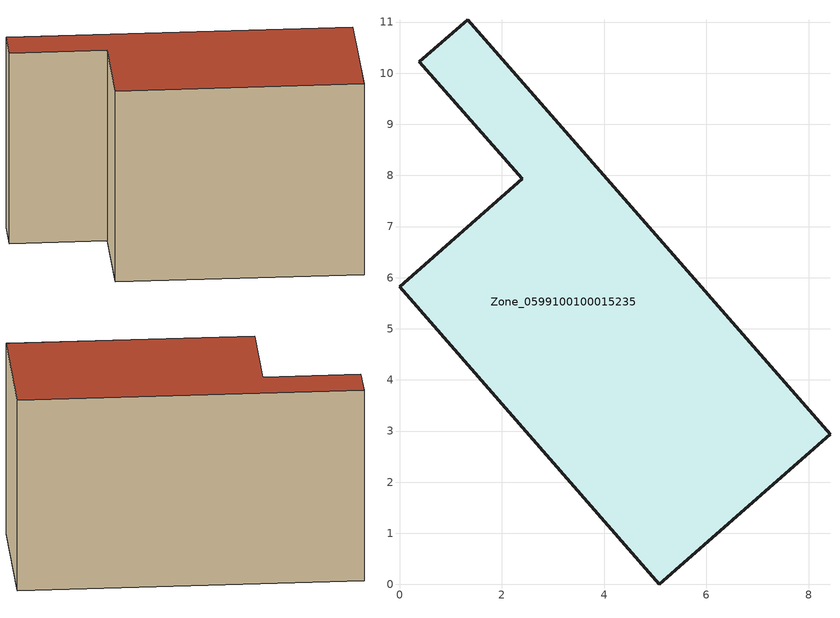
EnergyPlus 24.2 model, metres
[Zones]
Zone_0599100100015235
 floor ground (C_G): 2.4,7.94 0.39,10.22 1.33,11.05 8.42,2.94 5.08,0 0,5.82 z0
 wall outside (C_F): 8.42,2.94 1.33,11.05 0.39,10.22 2.4,7.94 0,5.82 5.08,0 8.42,2.94 z0:6.43
 roof outside (C_R): 5.08,0 8.42,2.94 1.33,11.05 0.39,10.22 2.4,7.94 0,5.82 z6.43
[BUILDING]
Pand.0599100100015235: North Axis=0; Terrain=City; Loads Convergence Tolerance Value=0.04; Temperature Convergence Tolerance Value=0.4; Solar Distribution=FullExterior; Maximum Number of Warmup Days=25; Minimum Number of Warmup Days=1
[Site:Location]
Rotterdam.The.Hague.AP_ZH_NLD Design_Conditions: Latitude=51.96; Longitude=4.45; Time Zone=1; Elevation=-4.5
[SITE:GROUNDTEMPERATURE:BUILDINGSURFACE]
18, 18, 18, 18, 18, 18, 18, 18, 18, 18, 18, 18
[MATERIAL] Thermal Absorptance=0.9; Solar Absorptance=0.7; Visible Absorptance=0.7
Name | Roughness | Thickness | Conductivity | Density | Specific Heat
G.TI.1946 | MediumSmooth | 0.15 | 1 | 540 | 1210
F.TI.1946 | Rough | 0.3 | 0.857143 | 1920 | 840
R.TI.1946 | MediumRough | 0.2 | 0.1 | 1500 | 1000
[CONSTRUCTION]
C_G: G.TI.1946
C_F: F.TI.1946
C_R: R.TI.1946
[ZONE]
Zone_0599100100015235: Type=1; Multiplier=1; Ceiling Height=Autocalculate; Volume=Autocalculate; Floor Area=autocalculate; Part of Total Floor Area=Yes
[ZONEINFILTRATION:DESIGNFLOWRATE]
Infil_Zone_0599100100015235: Zone or ZoneList or Space or SpaceList=Zone_0599100100015235; Schedule=AlwaysOn; Design Flow Rate Calculation Method=Flow/Area; Flow Rate per Floor Area=0.003; Constant Term Coefficient=1; Temperature Term Coefficient=0; Velocity Term Coefficient=0; Velocity Squared Term Coefficient=0
[HVACTEMPLATE:ZONE:IDEALLOADSAIRSYSTEM]
Zone_0599100100015235: Maximum Heating Supply Air Temperature=50; Minimum Cooling Supply Air Temperature=13; Maximum Heating Supply Air Humidity Ratio=0.0156; Minimum Cooling Supply Air Humidity Ratio=0.0077; Heating Limit=NoLimit; Cooling Limit=NoLimit; Dehumidification Control Type=ConstantSensibleHeatRatio; Cooling Sensible Heat Ratio=0.7; Dehumidification Setpoint=60; Humidification Control Type=None; Humidification Setpoint=30; Outdoor Air Method=None; Outdoor Air Flow Rate per Person=0.00944; Outdoor Air Flow Rate per Zone Floor Area=0; Outdoor Air Flow Rate per Zone=0; Demand Controlled Ventilation Type=None; Outdoor Air Economizer Type=NoEconomizer; Heat Recovery Type=None; Sensible Heat Recovery Effectiveness=0.7; Latent Heat Recovery Effectiveness=0.65
[ZONECONTROL:THERMOSTAT]
ThermostatControl_Zone_0599100100015235: Zone or ZoneList=Zone_0599100100015235; Control Type Schedule=DualSetpointControlType; Control 1=Thermostat_Zone_0599100100015235; Temperature Difference Between Cutout And Setpoint=0
[THERMOSTATSETPOINT:DUALSETPOINT]
Thermostat_Zone_0599100100015235: Heating Setpoint Temperature Schedule=HeatingSetpoint_Zone_0599100100015235; Cooling Setpoint Temperature Schedule=CoolingSetpoint_Zone_0599100100015235
[SCHEDULE:COMPACT]
HeatingSetpoint_Zone_0599100100015235: Through: 12/31, For: AllDays, Until: 24:00, 21
CoolingSetpoint_Zone_0599100100015235: Through: 12/31, For: AllDays, Until: 24:00, 24
DualSetpointControlType: Through: 12/31, For: AllDays, Until: 24:00, 4
AlwaysOn: Through: 12/31, For: AllDays, Until: 24:00, 1
